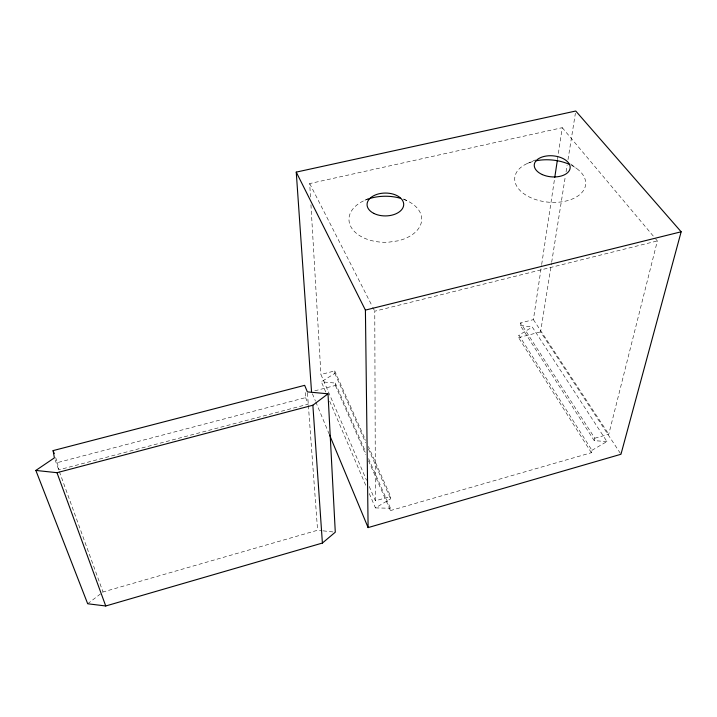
<?xml version="1.0" encoding="UTF-8"?>
<svg xmlns="http://www.w3.org/2000/svg" width="717" height="717" viewBox="0 0 717 717"><rect width="100%" height="100%" fill="white"/><g stroke="black" fill="none" stroke-linecap="round" stroke-linejoin="round"><path stroke-width="0.54" stroke-dasharray="3.58 2.69" d="M591.937 450.33L606.941 441.555L532.274 327.042L518.92 335.215L591.937 450.33L591.373 452.705L390.442 510.576L390.469 508.254L368.475 458.387M369.282 493.556L375.439 507.905L390.604 498.853L390.64 496.469L368.368 446.458M591.373 452.705L518.579 337.635L518.92 335.215M606.941 441.555L594.232 440.668L520.273 325.401L520.614 322.919L533.394 319.621L541.514 265.568M541.685 264.465L554.617 178.425M557.432 159.667L562.245 127.68L309.699 183.57L310.488 196.969M620.348 453.323L540.582 331.89L551.481 263.426M551.66 262.314L565.372 176.176M566.072 171.757L567.129 165.134M568.007 159.613L575.393 113.232M594.232 440.668L594.805 438.23L520.614 322.919M594.805 438.23L608.778 434.242L657.364 240.93L654.504 237.524M87.689 603.768L103.015 591.982L317.595 530.239L322.023 530.732M325.751 392.056L321.35 381.803L334.83 373.378L334.722 370.922L320.92 374.489L366.557 480.273M364.917 200.267L367.66 198.86M527.246 163.53L535.402 159.909M369.21 486.431L375.412 500.816L390.64 496.469M55.639 457.598L57.45 462.599L305.594 397.621L305.048 390.451M314.781 390.837L335.368 385.459L335.269 383.066L321.35 381.803M518.579 337.635L540.582 331.89M375.412 500.816L374.767 311.205L657.364 240.93M375.439 507.905L390.469 508.254M323.125 530.849L334.176 532.068M520.273 325.401L532.274 327.042M403.635 198.985L408.323 201.36M570.678 163.96L576.549 168.441M562.245 127.68L653.787 236.673M533.394 319.621L608.778 434.242M309.699 183.57L372.222 306.222M372.732 307.217L374.767 311.205M334.722 370.922L365.634 440.328M334.83 373.378L365.67 442.748M368.386 448.869L390.604 498.853M335.269 383.066L365.787 452.275M335.368 385.459L365.813 454.632M368.502 460.735L390.442 510.576M329.703 401.278L366.647 487.408M312.388 393.741L315.39 400.946M315.821 401.977L329.103 433.902M305.594 397.621L308.274 404.164L58.731 469.85L57.45 462.599M55.11 459.866L103.015 591.982M307.45 392.997L317.595 530.239M310.945 204.784L320.92 374.489M571.476 165.367A35.599 21.16 5.3 0 1 575.41 197.534A35.599 21.16 5.3 0 1 521.94 192.237A35.599 21.16 5.3 0 1 532.856 161.54M403.519 199.272A36.37 23.034 -0.3 0 1 421.569 221.132A36.37 23.034 -0.3 0 1 397.908 240.849L388.417 242.212A36.37 23.034 -0.3 0 1 350.505 226.007A36.37 23.034 -0.3 0 1 367.893 199.102"/><path stroke-width="1.08" d="M554.779 177.323L557.27 160.769M311.528 391.679L296.246 172.116L575.742 111.018L681.15 231.788L620.967 454.264L368.108 527.595L329.533 434.923M322.399 543.047L335.287 532.193L328.01 393.812L307.36 391.885L304.662 385.334L53.112 450.599L54.384 457.876L35.85 470.433L87.689 603.768L105.74 605.982L322.399 543.047L312.863 405.222L328.01 393.812M35.85 470.433L56.984 472.691L312.863 405.222M368.108 527.595L365.41 310.103L681.15 231.788M296.246 172.116L365.41 310.103M56.984 472.691L105.74 605.982M53.112 450.599L54.196 453.601M535.886 160.814A35.599 21.16 5.3 0 1 569.612 164.48M367.893 199.102A36.37 23.034 -0.3 0 1 400.409 198.268M542.348 174.598A18.015 10.54 5.1 0 0 570.149 168.011A18.015 10.54 5.1 0 0 544.14 156.431A18.015 10.54 5.1 0 0 542.348 174.598M373.727 213.352A18.328 11.436 -0.3 0 0 403.456 206.317A18.328 11.436 -0.3 0 0 378.952 193.805A18.328 11.436 -0.3 0 0 373.727 213.352"/></g></svg>
